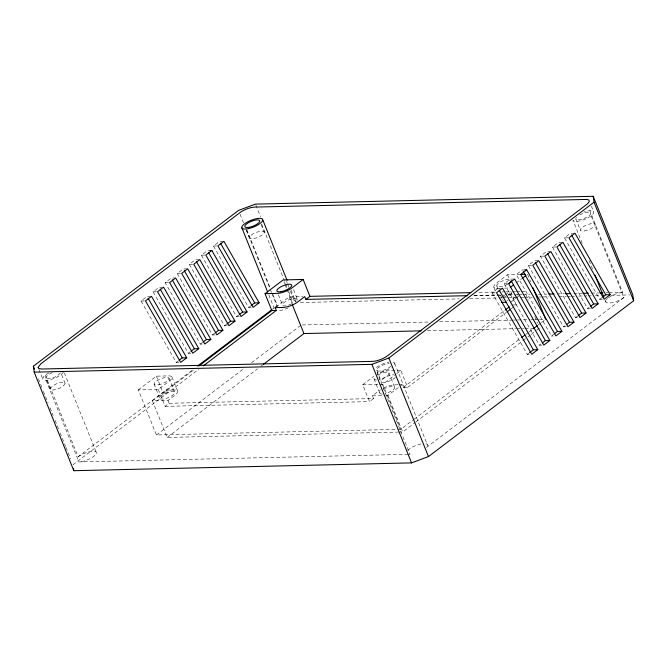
<?xml version="1.0" encoding="UTF-8"?>
<svg xmlns="http://www.w3.org/2000/svg" width="667" height="667" viewBox="0 0 667 667"><rect width="100%" height="100%" fill="white"/><g stroke="black" fill="none" stroke-linecap="round" stroke-linejoin="round"><path stroke-width="0.5" stroke-dasharray="3.33 2.5" d="M63.373 372.103A11.214 3.593 -21.9 0 1 46.073 380.282L43.13 379.656L42.646 378.806L43.78 376.488L45.339 375.112A11.214 3.593 -21.9 0 1 49.9 372.419M50.158 388.986L45.631 377.722L47.515 375.096L52.51 372.419M65.124 383.408C63.132 387.902 57.087 389.328 52.618 390.012A8.012 2.568 -21.9 0 1 50.317 388.219C53.618 384.651 60.564 380.732 65.124 383.408L60.98 373.078M60.439 372.911C57.07 376.797 51.067 379.456 45.981 378.306L45.631 377.722M582.216 243.322L572.945 220.268A11.189 3.585 -21.9 0 0 575.804 221.377L577.864 221.252A11.189 3.585 -21.9 0 0 590.128 216.533L591.887 215.199A11.189 3.585 -21.9 0 0 592.696 211.014A11.189 3.585 -21.9 0 0 583.775 212.048M178.914 362.406L176.246 362.473L141.037 301.009L147.065 296.423L150.625 296.34M190.979 353.243L188.319 353.302L153.102 291.838L159.138 287.26L162.69 287.177M202.159 344.097L200.383 344.139L165.174 282.675L171.211 278.089L174.762 278.006M215.124 334.909L212.456 334.976L177.239 273.512L183.275 268.926L186.835 268.843M227.189 325.746L224.521 325.804L189.311 264.34L195.348 259.763L199.792 259.655M239.261 316.583L236.593 316.642L201.384 255.178L207.412 250.592L210.08 250.534M251.326 307.412L248.666 307.479L213.448 246.015L219.485 241.429L223.929 241.329M138.311 389.912L156.42 376.163L169.11 375.88A11.214 3.593 -21.9 0 1 169.376 381.049L158.312 389.453L138.311 389.912L156.42 434.967L396.673 429.406M176.246 362.473L178.506 360.755M188.319 353.302L190.579 351.584M200.383 344.139L202.651 342.421M212.456 334.976L214.716 333.258M224.521 325.804L226.03 324.662M236.593 316.642L238.853 314.924M248.666 307.479L250.925 305.761M45.339 375.112L78.164 456.77L193.505 369.176M272.328 309.313L273.987 308.054M274.821 307.42L277.314 305.536L272.286 293.046M152.443 400.834L166.525 390.137L174.771 389.962A11.214 3.593 -21.9 0 1 175.037 395.122L167.992 400.475L152.443 400.834L167.159 437.435L397.49 432.108M275.971 307.02L289.228 296.957L302.951 296.64M156.42 376.163L163.207 393.055L194.722 369.126M72.97 464.791L198.724 369.293M158.312 389.453L165.099 406.345L169.126 403.285L373.537 398.566L372.411 395.748L379.448 390.403A11.214 3.593 -21.9 0 1 380.39 389.728M156.42 434.967L244.155 368.342M251.601 362.681L301.259 324.971M167.159 437.435L257.52 368.818M260.83 366.291L262.49 365.032M373.537 398.566L369.518 401.617L362.723 384.726L373.787 376.321M520.677 274.454L507.554 274.737L496.498 283.133A11.214 3.593 -21.9 0 0 496.757 288.302L500.659 288.219M529.081 354.31L527.305 354.352L492.096 292.888L498.124 288.302L501.684 288.227M542.038 345.131L539.378 345.189L504.16 283.725L510.197 279.139L513.748 279.056M566.183 326.797L563.515 326.855L528.297 265.391L534.334 260.805L537.894 260.73M577.364 317.65L575.579 317.692L540.37 256.228L546.406 251.642L549.958 251.559M590.32 308.462L587.652 308.529L552.443 247.057L558.471 242.48L562.031 242.396M602.384 299.3L599.725 299.358L564.507 237.894L570.543 233.308L574.987 233.208M379.723 384.334L382.725 384.259L395.89 374.262M396.715 373.637L400.825 370.51L407.62 387.41L506.295 312.473M516.033 283.025L521.794 278.648M502.151 297.215L504.502 295.431M505.286 294.839L509.196 291.871L510.33 294.681L511.939 293.463M385.885 395.439L387.961 395.389L402.043 384.692L403.176 387.51L407.62 387.41M510.664 302.201L515.633 298.432M516.458 297.799L518.943 295.915M403.176 387.51L504.335 310.689M511.264 308.696L516.241 304.919L509.83 288.961M397.715 429.381L400.834 429.315L413.248 419.885M414.074 419.26L520.835 338.177M525.804 334.409L528.289 332.525M529.114 331.891L532.424 329.381M538.219 324.979L540.704 323.095M541.529 322.469L545.664 319.326M398.524 432.091L402.676 431.991L415.107 422.553M415.941 421.919L527.022 337.56M527.847 336.935L530.34 335.042M531.165 334.417L536.143 330.632M536.968 330.007L539.453 328.114M527.305 354.352L528.814 353.21M539.378 345.189L540.887 344.047M524.929 269.91L522.269 269.977L516.233 274.554L551.442 336.026L553.71 334.309M563.515 326.855L565.024 325.713M575.579 317.692L577.847 315.975M587.652 308.529L589.161 307.379M599.725 299.358L601.984 297.64M426.438 447.49L623.928 297.515L591.104 215.866M623.928 297.515L622.953 298.191A11.189 3.585 -21.9 0 1 610.689 302.91L608.629 303.035A11.189 3.585 -21.9 0 1 605.944 300.425M288.494 305.111L291.321 304.06M213.448 246.015L217.008 245.931M564.507 237.894L568.951 237.794M201.384 255.178L205.828 255.077M552.443 247.057L556.887 246.957M189.311 264.34L193.755 264.24M540.37 256.228L544.814 256.12M177.239 273.512L181.682 273.403M528.297 265.391L532.741 265.291M165.174 282.675L169.618 282.575M153.102 291.838L157.545 291.737M504.16 283.725L508.604 283.617M479.073 292.446L495.673 292.063M501.901 291.913L505.011 291.846M506.045 291.821L511.264 291.821M512.306 291.796L515.416 291.729M516.45 291.704L520.593 291.612M521.627 291.587L524.737 291.512L528.222 300.183M141.037 301.009L145.481 300.9M492.096 292.888L496.54 292.788M474.012 295.523L495.798 295.022M496.84 294.997L499.95 294.922M508.254 294.731L510.33 294.681M288.653 291.362L292.129 300.008L298.366 299.858M474.02 295.815L504.169 295.114M508.321 295.022L513.515 294.897M514.557 294.881L517.675 294.806M518.718 294.781L521.836 294.706M522.87 294.689L530.148 294.514M538.461 294.33L546.782 294.139M557.17 293.897L564.449 293.73M573.803 293.513L582.116 293.322M591.471 293.105L598.749 292.938M606.028 292.771L608.104 292.721M609.146 292.696L622.653 292.388L589.828 210.73M300.275 302.535L459.271 298.866M469.66 298.624L497.715 297.974M498.758 297.949L501.876 297.874M502.91 297.857L523.695 297.374M524.737 297.349L532.008 297.182M539.286 297.015L541.362 296.965M542.404 296.94L548.633 296.798M559.029 296.557L566.3 296.39M567.342 296.365L570.46 296.29M571.502 296.265L574.612 296.198M578.773 296.098L587.085 295.906M588.127 295.881L591.245 295.815M595.398 295.714L600.592 295.598M610.989 295.356L629.69 294.922M511.797 305.019L516.241 304.919M302.301 324.946L428.139 322.044M439.578 321.777L512.381 320.093M513.423 320.068L516.541 319.993M517.584 319.968L530.065 319.685M531.107 319.66L534.225 319.585M535.268 319.56L538.386 319.493M539.428 319.468L544.622 319.351M427.38 330.715L515.591 328.673M516.625 328.648L523.887 328.481M524.929 328.456L533.225 328.264M551.442 336.026L553.218 335.985M400.825 370.51L388.102 370.819A11.214 3.593 -21.9 0 0 376.93 374.345M362.723 384.726L378.723 384.35M397.899 384.792L393.763 384.892A11.214 3.593 -21.9 0 0 382.583 388.419M398.933 384.767L402.043 384.692M163.207 393.055L167.65 392.955L166.525 390.137M372.411 395.748L384.851 395.456M165.099 406.345L369.518 401.617M46.073 380.282L78.898 461.931L407.879 454.327M504.569 288.127L509.455 288.019M591.404 206.186L593.663 211.823M575.863 218.993L580.39 230.257M589.169 260.614L593.03 270.227M605.002 300L605.769 301.926M527.555 274.27L530.64 281.941M534.809 316.558L537.519 323.303M507.554 274.737L510.197 281.307M496.79 285.751L498.299 289.503M500.558 295.131L502.593 300.2A8.012 2.568 -21.9 0 1 502.484 299.383M493.888 287.194L495.398 290.945M394.656 363.373L427.48 445.022M388.894 372.97L394.706 387.427M387.961 395.389L402.676 431.991M382.725 384.259L400.834 429.315M376.697 370.068L381.224 381.332M374.079 378.931L379.89 393.38M293.555 289.62L297.332 299.008M290.929 289.92L295.564 301.442A11.214 3.593 -21.9 0 0 292.129 300.008M255.853 205.077L260.514 216.667M286.535 281.399L287.31 283.333M287.702 284.3L288.869 287.202M290.42 291.062L294.689 301.692M261.622 224.112L287.11 287.519M261.256 224.662L264.274 232.166A8.012 2.568 -21.9 0 1 253.368 238.619A8.012 2.568 -21.9 0 1 252.726 234.092A8.012 2.568 -21.9 0 1 264.274 232.166M283.917 281.841L284.684 283.758M285.076 284.717L286.618 288.553M287.002 289.511L292.78 303.885M289.228 296.957L291.938 303.693M278.364 294.731L282.516 305.061M246.798 229.64L269.968 287.277M240.087 214.29L243.58 222.986M246.298 229.748L269.993 288.686M270.377 289.653L271.544 292.546M271.936 293.513L278.147 308.971M246.29 230.24L249.308 237.752M268.818 294.847L274.22 308.296M171.978 376.997L177.639 391.07M168.918 378.072L174.729 392.521A8.012 2.568 -21.9 0 1 163.824 398.966A8.012 2.568 -21.9 0 1 163.182 394.447A8.012 2.568 -21.9 0 1 174.729 392.521M167.992 400.475L169.126 403.285M154.102 384.025L159.905 398.474M64.365 372.945L96.415 452.676M38.878 369.468L42.646 378.806M38.403 378.806L41.896 387.502M43.447 391.362L48.107 402.96M50.05 407.787L53.16 415.516M55.103 420.352L58.596 429.048M60.147 432.908L65.591 446.44M65.975 447.399L70.635 458.996M425.813 443.722A11.214 3.593 -21.9 0 1 426.338 447.374M408.187 454.144A11.214 3.593 -21.9 0 0 409.963 454.277L377.138 372.628A11.214 3.593 -21.9 0 0 391.312 367.567M407.67 450.492A11.214 3.593 -21.9 0 1 421.794 443.813M606.328 299.833A11.189 3.585 -21.9 0 1 607.554 298.549M608.371 297.874A11.189 3.585 -21.9 0 1 622.653 292.388M288.302 307.871A11.214 3.593 -21.9 0 1 278.047 310.697M78.164 456.77A11.214 3.593 -21.9 0 1 92.98 451.242A11.214 3.593 -21.9 0 1 93.714 456.411A11.214 3.593 -21.9 0 1 78.898 461.931M392.988 362.064A11.214 3.593 -21.9 0 1 393.513 365.724M376.405 367.459A11.214 3.593 -21.9 0 1 388.969 362.164M377.839 375.079A8.012 2.568 -21.9 0 1 388.994 373.153A8.012 2.568 -21.9 0 1 379.606 379.481M376.538 379.957A8.012 2.568 -21.9 0 1 375.288 376.863M507.996 284.017A8.012 2.568 -21.9 0 1 497.582 286.568A8.012 2.568 -21.9 0 1 501.242 281.524A8.012 2.568 -21.9 0 1 511.272 279.498M383.492 389.161A8.012 2.568 -21.9 0 1 394.656 387.227A8.012 2.568 -21.9 0 1 385.268 393.563M382.191 394.039A8.012 2.568 -21.9 0 1 380.949 390.937M517.417 294.247A8.012 2.568 -21.9 0 1 517.167 295.189M515.483 296.907A8.012 2.568 -21.9 0 1 511.464 299.175M507.971 300.383A8.012 2.568 -21.9 0 1 506.862 300.625M503.435 300.709A8.012 2.568 -21.9 0 1 502.926 300.5M504.377 297.165A8.012 2.568 -21.9 0 1 506.203 295.973M508.396 294.897A8.012 2.568 -21.9 0 1 512.998 293.447M286.085 305.845A8.012 2.568 -21.9 0 1 283.233 303.302A8.012 2.568 -21.9 0 1 292.638 298.608A8.012 2.568 -21.9 0 1 297.174 300.308M296.223 301.409A8.012 2.568 -21.9 0 1 295.514 301.993M395.373 377.43A8.012 2.568 -21.9 0 1 384.717 382.283A8.012 2.568 -21.9 0 1 382.733 379.006A8.012 2.568 -21.9 0 1 393.73 374.721M390.845 366.166A8.012 2.568 -21.9 0 1 380.19 371.019A8.012 2.568 -21.9 0 1 378.206 367.742A8.012 2.568 -21.9 0 1 389.203 363.457M579.748 214.891A8.012 2.568 -21.9 0 1 590.437 212.673A8.012 2.568 -21.9 0 1 584.259 218.426A8.012 2.568 -21.9 0 1 575.829 218.543M576.005 218.017A8.012 2.568 -21.9 0 1 576.396 217.434M158.162 384.892A8.012 2.568 -21.9 0 0 169.068 378.439A8.012 2.568 -21.9 0 0 157.52 380.365A8.012 2.568 -21.9 0 0 158.162 384.892M584.275 230.982A8.012 2.568 -21.9 0 0 595.323 224.571A8.012 2.568 -21.9 0 0 583.908 226.363A8.012 2.568 -21.9 0 0 584.275 230.982"/><path stroke-width="1" d="M33.35 366.241L238.528 210.422L255.461 204.11L593.188 196.298L632.808 294.847L633.65 300.759L428.472 456.578L411.539 462.89L73.812 470.702L34.192 372.153L33.35 366.241L34.517 369.143M211.856 250.492L205.828 255.077L241.037 316.542L247.073 311.956L211.856 250.492L210.08 250.534M467.784 295.664L305.911 299.408L304.777 296.59L297.74 301.943A11.214 3.593 -21.9 0 1 282.449 307.47L275.146 307.645L276.28 310.463L271.836 310.564L265.041 293.672L283.15 279.923L303.143 279.456L309.938 296.356L470.769 292.638M179.265 360.18L182.283 357.887L186.727 357.787L151.509 296.323L145.481 300.9L180.69 362.373L186.727 357.787M191.329 351.017L194.347 348.724L198.791 348.624L163.582 287.152L157.545 291.737L192.763 353.202L198.791 348.624M203.402 341.846L206.42 339.553L210.864 339.453L175.654 277.989L169.618 282.575L204.827 344.039L210.864 339.453M215.474 332.683L218.493 330.39L222.936 330.29L187.719 268.826L181.682 273.403L216.9 334.867L222.936 330.29M226.788 324.087L230.557 321.227L235.001 321.119L199.792 259.655L193.755 264.24L228.964 325.704L235.001 321.119M239.611 314.349L242.63 312.056L247.073 311.956M251.676 305.186L254.694 302.893L259.138 302.793L223.929 241.329L217.892 245.906L253.11 307.37L259.138 302.793M303.143 279.456L292.079 287.861A11.214 3.593 -21.9 0 1 276.788 293.388L265.041 293.672M197.649 366.025L271.502 309.947M198.866 365.983L271.836 310.564M203.31 365.875L276.28 310.463M305.911 299.408L309.938 296.356M263.323 364.407L303.944 333.558L421.152 330.857M34.192 372.153L371.919 364.34L388.853 358.029L594.03 202.209L593.188 196.298M526.713 269.868L520.677 274.454L555.886 335.918L561.922 331.341L526.713 269.868L524.929 269.91M510.272 287.394L513.565 284.892M522.62 278.022L525.913 275.521M505.161 310.055L509.313 306.903M507.12 311.839L510.438 309.321M521.661 337.552L524.971 335.034M533.25 328.748L537.385 325.604M529.565 352.635L533.342 349.775L537.785 349.666L502.568 288.202L496.54 292.788L531.749 354.252L537.785 349.666M542.388 342.896L545.406 340.604L549.85 340.503L514.641 279.039L508.604 283.617L543.822 345.089L549.85 340.503M554.46 333.733L557.479 331.441L561.922 331.341M566.533 324.571L569.551 322.278L573.995 322.169L538.778 260.705L532.741 265.291L567.959 326.755L573.995 322.169M578.597 315.399L581.616 313.106L586.06 313.006L550.85 251.542L544.814 256.12L580.023 317.592L586.06 313.006M590.67 306.236L593.688 303.944L598.132 303.844L562.915 242.371L556.887 246.957L592.096 308.421L598.132 303.844M602.743 297.065L605.753 294.781L610.197 294.672L574.987 233.208L568.951 237.794L604.169 299.258L610.197 294.672M520.552 274.437L525.554 274.32M548.858 294.089L554.052 293.964M565.491 293.705L570.685 293.58M583.158 293.297L588.352 293.18M599.791 292.913L602.91 292.838M506.545 302.293L502.418 302.384A11.214 3.593 -21.9 0 1 501.559 302.318M571.569 235.101L605.753 294.781M559.513 244.289L593.688 303.944M547.44 253.452L581.616 313.106M535.368 262.615L569.551 322.278M523.303 271.786L557.479 331.441M511.23 280.949L545.406 340.604M499.166 290.112L533.342 349.775M220.519 243.238L254.694 302.893M208.454 252.401L242.63 312.056M196.381 261.564L230.557 321.227M184.309 270.735L218.493 330.39M172.244 279.898L206.42 339.553M160.172 289.061L194.347 348.724M148.107 298.232L182.283 357.887M594.03 202.209L633.65 300.759M594.956 275.029L603.843 297.123M532.95 287.694L545.664 319.326M388.853 358.029L428.472 456.578M371.919 364.34L411.539 462.89M262.74 219.793A11.214 3.593 -21.9 0 1 247.474 228.814A11.214 3.593 -21.9 0 1 246.573 222.486A11.214 3.593 -21.9 0 1 262.74 219.793L287.068 280.307M292.321 304.661L303.944 333.558M241.787 227.605L267.659 291.971M73.528 468.734L73.812 470.702M511.506 281.107A8.012 2.568 -21.9 0 1 508.971 283.425M38.152 367.384L38.603 368.392L41.546 369.018L372.611 361.364A11.214 3.593 -21.9 0 0 387.427 355.836L587.36 203.935A11.189 3.585 -21.9 0 0 586.276 199.441L254.777 207.087A11.214 3.593 -21.9 0 0 239.953 212.615L40.812 363.849L38.152 367.384M280.757 291.721A8.012 2.568 -21.9 0 0 291.796 285.301A8.012 2.568 -21.9 0 0 280.357 287.11A8.012 2.568 -21.9 0 0 280.757 291.721M248.841 227.355A8.012 2.568 -21.9 0 0 259.746 220.902A8.012 2.568 -21.9 0 0 248.199 222.836A8.012 2.568 -21.9 0 0 248.841 227.355"/></g></svg>
